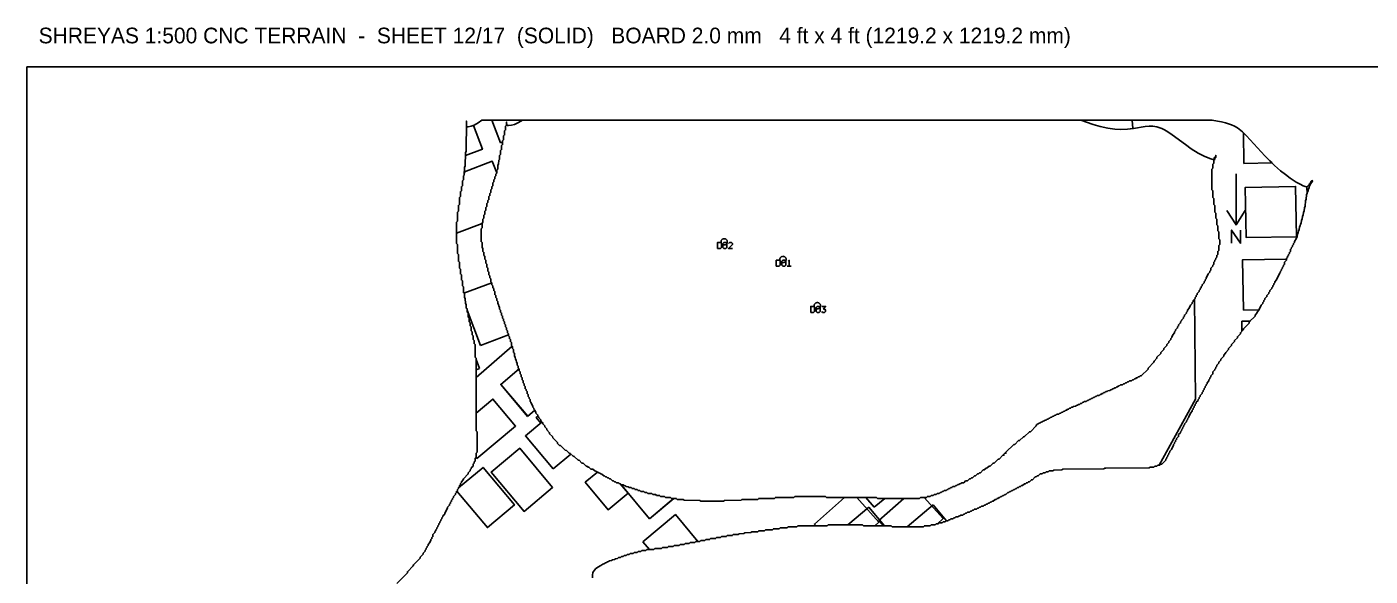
# Model space of a CAD drawing. Header units: millimetres. Extents: x 0 to 1219, y 0 to 1240.
# Drawn here: x 0 to 685, y 959 to 1240 of the extents above; entities that cross this region are included whole.
import ezdxf

# ---------------------------------------------------------------- set-up
doc = ezdxf.new("R2010")
doc.units = ezdxf.units.MM
for name, color, linetype in [('CUT_DOWEL_3.2', 2, 'Continuous'), ('CUT_OUTER', 1, 'Continuous'), ('CUT_SOCKET_BLDG', 4, 'Continuous'), ('ENGRAVE_BLDG_BOX', 5, 'Continuous'), ('ENGRAVE_BLDG_FOOTPRINT', 8, 'Continuous'), ('ENGRAVE_NEXT', 3, 'Continuous'), ('ENGRAVE_NORTH', 2, 'Continuous'), ('ENGRAVE_SITE_BOUNDARY', 6, 'Continuous'), ('ENGRAVE_TEXT', 2, 'Continuous'), ('NOTES', 7, 'Continuous'), ('SHEET_EDGE', 7, 'Continuous')]:
    doc.layers.add(name, color=color, linetype=linetype)

msp = doc.modelspace()

# ---------------------------------------------------------------- linework, layer by layer
at = {"layer": 'CUT_DOWEL_3.2'}
for points in [[(353.82, 1129.91), (353.84, 1129.71), (353.88, 1129.5), (353.95, 1129.3), (354.04, 1129.11), (354.16, 1128.94), (354.29, 1128.78), (354.45, 1128.64), (354.62, 1128.53), (354.81, 1128.44), (355.01, 1128.37), (355.22, 1128.33), (355.42, 1128.31), (355.63, 1128.33), (355.84, 1128.37), (356.04, 1128.44), (356.22, 1128.53), (356.4, 1128.64), (356.56, 1128.78), (356.69, 1128.94), (356.81, 1129.11), (356.9, 1129.3), (356.97, 1129.5), (357.01, 1129.71), (357.02, 1129.91), (357.01, 1130.12), (356.97, 1130.33), (356.9, 1130.53), (356.81, 1130.71), (356.69, 1130.89), (356.56, 1131.05), (356.4, 1131.18), (356.22, 1131.3), (356.04, 1131.39), (355.84, 1131.46), (355.63, 1131.5), (355.42, 1131.51), (355.22, 1131.5), (355.01, 1131.46), (354.81, 1131.39), (354.62, 1131.3), (354.45, 1131.18), (354.29, 1131.05), (354.16, 1130.89), (354.04, 1130.71), (353.95, 1130.53), (353.88, 1130.33), (353.84, 1130.12), (353.82, 1129.91)], [(383.82, 1120.91), (383.84, 1120.71), (383.88, 1120.5), (383.95, 1120.3), (384.04, 1120.11), (384.16, 1119.94), (384.29, 1119.78), (384.45, 1119.64), (384.62, 1119.53), (384.81, 1119.44), (385.01, 1119.37), (385.22, 1119.33), (385.42, 1119.31), (385.63, 1119.33), (385.84, 1119.37), (386.04, 1119.44), (386.22, 1119.53), (386.4, 1119.64), (386.56, 1119.78), (386.69, 1119.94), (386.81, 1120.11), (386.9, 1120.3), (386.97, 1120.5), (387.01, 1120.71), (387.02, 1120.91), (387.01, 1121.12), (386.97, 1121.33), (386.9, 1121.53), (386.81, 1121.71), (386.69, 1121.89), (386.56, 1122.05), (386.4, 1122.18), (386.22, 1122.3), (386.04, 1122.39), (385.84, 1122.46), (385.63, 1122.5), (385.42, 1122.51), (385.22, 1122.5), (385.01, 1122.46), (384.81, 1122.39), (384.62, 1122.3), (384.45, 1122.18), (384.29, 1122.05), (384.16, 1121.89), (384.04, 1121.71), (383.95, 1121.53), (383.88, 1121.33), (383.84, 1121.12), (383.82, 1120.91)], [(401.34, 1097.32), (401.35, 1097.11), (401.39, 1096.9), (401.46, 1096.71), (401.55, 1096.52), (401.67, 1096.34), (401.81, 1096.19), (401.96, 1096.05), (402.14, 1095.93), (402.33, 1095.84), (402.52, 1095.77), (402.73, 1095.73), (402.94, 1095.72), (403.15, 1095.73), (403.35, 1095.77), (403.55, 1095.84), (403.74, 1095.93), (403.91, 1096.05), (404.07, 1096.19), (404.21, 1096.34), (404.32, 1096.52), (404.42, 1096.71), (404.48, 1096.9), (404.52, 1097.11), (404.54, 1097.32), (404.52, 1097.53), (404.48, 1097.73), (404.42, 1097.93), (404.32, 1098.12), (404.21, 1098.29), (404.07, 1098.45), (403.91, 1098.59), (403.74, 1098.7), (403.55, 1098.8), (403.35, 1098.86), (403.15, 1098.9), (402.94, 1098.92), (402.73, 1098.9), (402.52, 1098.86), (402.33, 1098.8), (402.14, 1098.7), (401.96, 1098.59), (401.81, 1098.45), (401.67, 1098.29), (401.55, 1098.12), (401.46, 1097.93), (401.39, 1097.73), (401.35, 1097.53), (401.34, 1097.32)]]:
    msp.add_lwpolyline(points, close=True, dxfattribs=at)
at = {"layer": 'CUT_OUTER'}
msp.add_lwpolyline([(288.27, 958.51), (288.27, 960.01), (288.48, 961.01), (288.71, 961.51), (289.45, 962.51), (289.93, 963.01), (291.02, 963.81), (292.52, 964.66), (293.52, 965.43), (294.02, 965.64), (294.52, 965.75), (295.02, 966.09), (295.52, 966.26), (296.02, 966.61), (296.52, 966.77), (297.02, 967.11), (298.02, 967.32), (298.52, 967.68), (299.52, 967.85), (300.02, 968.22), (301.02, 968.37), (301.52, 968.75), (302.52, 968.88), (303.02, 969.28), (304.02, 969.39), (304.52, 969.8), (305.52, 969.9), (306.02, 970.31), (307.02, 970.41), (307.52, 970.82), (309.02, 970.93), (309.52, 971.34), (311.02, 971.43), (311.52, 971.86), (313.02, 971.94), (313.52, 972.37), (315.52, 972.45), (316.02, 972.88), (319.52, 972.96), (320.02, 973.41), (323.52, 973.47), (324.02, 973.93), (326.52, 973.98), (327.02, 974.44), (329.52, 974.48), (330.02, 974.95), (332.52, 974.98), (333.02, 975.46), (335.02, 975.49), (335.52, 975.96), (337.52, 975.99), (338.02, 976.46), (340.52, 976.49), (341.02, 976.97), (343.02, 976.99), (343.52, 977.47), (345.52, 977.49), (346.02, 977.97), (348.02, 977.99), (348.52, 978.47), (351.02, 978.5), (351.52, 978.98), (353.52, 979), (354.02, 979.48), (356.52, 979.5), (357.02, 979.98), (359.52, 980), (360.02, 980.48), (362.52, 980.5), (363.02, 980.98), (365.52, 981), (366.02, 981.48), (369.02, 981.5), (369.52, 981.98), (372.52, 982), (373.02, 982.48), (376.02, 982.5), (376.52, 982.98), (380.02, 983), (380.52, 983.48), (383.52, 983.5), (384.02, 983.98), (387.52, 984), (388.02, 984.48), (392.52, 984.5), (393.02, 984.98), (408.02, 985), (408.52, 985.49), (426.02, 985.49), (426.52, 985), (440.52, 984.99), (441.02, 984.5), (457.02, 984.5), (457.52, 984.99), (460.52, 985), (461.02, 985.49), (463.02, 985.5), (463.52, 985.99), (464.52, 986), (465.02, 986.49), (466.52, 986.5), (467.02, 986.99), (468.02, 987), (468.52, 987.49), (469.52, 987.5), (470.02, 987.99), (470.54, 988.01), (471.02, 988.49), (472.02, 988.5), (472.52, 988.99), (473.04, 989.01), (473.52, 989.49), (474.52, 989.5), (475.02, 989.99), (475.54, 990.01), (476.02, 990.49), (477.02, 990.5), (477.52, 990.99), (478.02, 991), (478.52, 991.49), (479.04, 991.51), (479.52, 991.99), (480.52, 992), (481.02, 992.49), (481.52, 992.5), (482.02, 992.99), (482.54, 993.01), (483.02, 993.49), (484.02, 993.5), (484.52, 993.99), (485.02, 994), (485.52, 994.49), (486.04, 994.51), (486.52, 994.99), (487.52, 995), (488.02, 995.49), (488.52, 995.5), (489.02, 995.99), (489.52, 996), (490.02, 996.49), (490.52, 996.5), (491.02, 996.99), (491.52, 997), (492.02, 997.49), (492.52, 997.5), (493.52, 998.49), (494.02, 998.5), (494.52, 998.99), (495.02, 999), (495.52, 999.49), (496.02, 999.5), (496.52, 999.99), (497.02, 1000), (497.52, 1000.49), (498.02, 1000.5), (498.52, 1000.99), (499.02, 1001), (500.02, 1001.98), (500.52, 1002), (501.02, 1002.49), (501.52, 1002.5), (502.02, 1002.99), (502.52, 1003), (503.02, 1003.49), (503.52, 1003.5), (504.02, 1003.99), (504.52, 1004), (505.02, 1004.49), (505.52, 1004.5), (506.02, 1004.99), (506.52, 1005), (507.02, 1005.49), (507.52, 1005.5), (508.52, 1006.48), (509.02, 1006.49), (509.52, 1006.98), (510.02, 1006.99), (510.52, 1007.48), (511.02, 1007.5), (512.02, 1008.48), (512.54, 1008.51), (514.02, 1009.97), (514.52, 1009.99), (515.02, 1010.48), (515.52, 1010.49), (516.52, 1011.47), (517.52, 1011.49), (518.02, 1011.97), (519.02, 1011.99), (519.52, 1012.47), (520.52, 1012.49), (521.02, 1012.97), (523.02, 1012.99), (523.52, 1013.47), (527.52, 1013.49), (528.02, 1013.97), (549.02, 1014), (549.52, 1014.48), (550.02, 1014.49), (572.02, 1014.5), (572.52, 1014.99), (574.52, 1015), (575.02, 1015.49), (576.02, 1015.5), (576.52, 1015.99), (577.52, 1016), (578.02, 1016.49), (578.53, 1016.51), (580.53, 1018.51), (580.54, 1019.01), (581.03, 1019.51), (581.04, 1020.01), (581.53, 1020.51), (581.54, 1021.01), (582.03, 1021.51), (582.05, 1022.01), (582.54, 1022.51), (582.55, 1023.01), (583.53, 1024.01), (583.55, 1024.51), (584.04, 1025.01), (584.05, 1025.51), (584.54, 1026.01), (584.55, 1026.51), (585.04, 1027.01), (585.05, 1027.51), (585.54, 1028.01), (585.55, 1028.51), (586.04, 1029.01), (586.06, 1029.51), (587.04, 1030.51), (587.06, 1031.51), (588.04, 1032.51), (588.05, 1033.01), (588.54, 1033.51), (588.56, 1034.01), (589.04, 1034.51), (589.06, 1035.01), (589.54, 1035.51), (589.56, 1036.01), (590.04, 1036.51), (590.06, 1037.01), (591.04, 1038.01), (591.06, 1038.51), (591.54, 1039.01), (591.56, 1039.51), (592.04, 1040.01), (592.06, 1040.51), (592.54, 1041.01), (592.56, 1041.51), (593.04, 1042.01), (593.06, 1042.51), (594.04, 1043.51), (594.06, 1044.01), (594.54, 1044.51), (594.56, 1045.01), (595.04, 1045.51), (595.06, 1046.01), (595.54, 1046.51), (595.56, 1047.01), (596.05, 1047.51), (596.07, 1048.01), (597.04, 1049.01), (597.06, 1049.51), (597.54, 1050.01), (597.56, 1050.51), (598.05, 1051.01), (598.07, 1051.51), (599.04, 1052.51), (599.06, 1053.01), (599.54, 1053.51), (599.56, 1054.01), (600.04, 1054.51), (600.06, 1055.01), (600.55, 1055.51), (600.56, 1056.01), (601.05, 1056.51), (601.07, 1057.01), (601.55, 1057.51), (601.57, 1058.01), (602.54, 1059.01), (602.56, 1059.51), (603.05, 1060.01), (603.07, 1060.51), (603.55, 1061.01), (603.57, 1061.51), (604.54, 1062.51), (604.58, 1063.51), (605.55, 1064.51), (605.57, 1065.01), (606.05, 1065.51), (606.07, 1066.01), (606.55, 1066.51), (606.58, 1067.01), (607.52, 1067.96), (607.57, 1068.51), (608.55, 1069.51), (608.58, 1070.01), (610.05, 1071.51), (610.07, 1072.01), (611.05, 1073.01), (611.08, 1073.51), (612.52, 1074.97), (612.57, 1075.51), (614.05, 1077.01), (614.07, 1077.51), (615.55, 1079.01), (615.57, 1079.51), (617.02, 1080.97), (617.07, 1081.51), (618.55, 1083.01), (618.58, 1083.51), (620.05, 1085.01), (620.08, 1085.51), (623.02, 1088.47), (623.07, 1089.01), (626.05, 1092.01), (626.07, 1092.51), (627.02, 1093.47), (627.07, 1094.01), (628.05, 1095.01), (628.07, 1095.51), (628.55, 1096.01), (628.57, 1096.51), (629.05, 1097.01), (629.08, 1097.51), (630.05, 1098.51), (630.07, 1099.01), (630.55, 1099.51), (630.58, 1100.01), (631.06, 1100.51), (631.08, 1101.01), (632.05, 1102.01), (632.08, 1102.51), (633.05, 1103.51), (633.08, 1104.01), (633.56, 1104.51), (633.58, 1105.01), (634.55, 1106.01), (634.58, 1106.51), (635.05, 1107.01), (635.08, 1107.51), (635.56, 1108.01), (635.58, 1108.51), (636.06, 1109.01), (636.09, 1109.51), (637.05, 1110.51), (637.08, 1111.01), (637.56, 1111.51), (637.58, 1112.01), (638.06, 1112.51), (638.08, 1113.01), (638.56, 1113.51), (638.59, 1114.01), (639.06, 1114.51), (639.09, 1115.01), (639.56, 1115.51), (639.59, 1116.01), (640.06, 1116.51), (640.09, 1117.01), (640.52, 1117.44), (640.59, 1118.01), (641.06, 1118.51), (641.11, 1119.51), (642.06, 1120.51), (642.1, 1121.51), (642.52, 1121.93), (642.6, 1122.51), (643.07, 1123.01), (643.1, 1123.51), (643.57, 1124.01), (643.6, 1124.51), (644.06, 1125.01), (644.11, 1126.01), (644.52, 1126.42), (644.61, 1127.01), (645.07, 1127.51), (645.1, 1128.01), (645.57, 1128.51), (645.6, 1129.01), (646.07, 1129.51), (646.1, 1130.01), (646.57, 1130.51), (646.6, 1131.01), (647.07, 1131.51), (647.1, 1132.01), (647.56, 1132.51), (647.62, 1134.01), (648.07, 1134.51), (648.12, 1135.51), (648.57, 1136.01), (648.63, 1137.51), (649.08, 1138.01), (649.13, 1139.01), (649.58, 1139.51), (649.64, 1141.01), (650.08, 1141.51), (650.15, 1143.01), (650.58, 1143.51), (650.66, 1145.01), (651.09, 1145.51), (651.18, 1147.51), (651.6, 1148.01), (651.72, 1151.01), (652.12, 1151.51), (652.27, 1154.01), (652.65, 1154.51), (652.77, 1155.51), (653.15, 1156.01), (653.28, 1157.01), (653.66, 1157.51), (653.82, 1158.51), (654.2, 1159.01), (654.33, 1159.51), (655.2, 1160.51), (655.33, 1161.01), (655.02, 1161.14), (654.52, 1160.64), (654.41, 1160.51), (654.31, 1160.01), (653.84, 1159.51), (653.67, 1159.01), (653.16, 1158.51), (653.02, 1158.27), (652.52, 1158.06), (651.52, 1158.2), (650.52, 1158.57), (649.02, 1159.28), (647.02, 1160.4), (644.02, 1162.34), (641.52, 1164.19), (639.02, 1166.21), (636.02, 1168.87), (633.52, 1171.27), (631.02, 1173.84), (621.76, 1184.01), (619.65, 1186.01), (618.02, 1187.32), (617.01, 1188.01), (615.52, 1188.89), (614.02, 1189.59), (612.52, 1190.16), (611.02, 1190.61), (609.02, 1191.09), (604.02, 1192.01), (604.02, 1192.01), (231.99, 1192.01), (230.02, 1190.64), (228.02, 1189.52), (226.52, 1188.91), (225.02, 1188.61), (224.52, 1188.62), (224.15, 1189.01), (224.01, 1191.51), (223.98, 1176.01), (223.5, 1175.51), (223.48, 1168.51), (223, 1168.01), (222.98, 1164.01), (222.5, 1163.51), (222.49, 1161.51), (222, 1161.01), (221.99, 1158.51), (221.5, 1158.01), (221.49, 1156.01), (221, 1155.51), (220.99, 1153.01), (220.5, 1152.51), (220.49, 1149.01), (220, 1148.51), (219.99, 1145.51), (219.51, 1145.01), (219.49, 1140.51), (219.01, 1140.01), (219.01, 1129.01), (219.49, 1128.51), (219.51, 1124.01), (219.99, 1123.51), (220.01, 1120.01), (220.49, 1119.51), (220.5, 1116.51), (220.99, 1116.01), (221, 1113.51), (221.49, 1113.01), (221.5, 1110.51), (221.99, 1110.01), (222, 1107.51), (222.49, 1107.01), (222.5, 1104.01), (222.99, 1103.51), (223, 1101.51), (223.49, 1101.01), (223.5, 1098.51), (223.99, 1098.01), (224, 1096.01), (224.49, 1095.51), (224.5, 1094.01), (224.99, 1093.51), (225, 1091.51), (225.49, 1091.01), (225.5, 1089.01), (225.99, 1088.51), (226, 1087.01), (226.48, 1086.51), (226.5, 1084.51), (226.98, 1084.01), (227, 1082.51), (227.48, 1082.01), (227.5, 1080.01), (227.98, 1079.51), (228, 1078.01), (228.48, 1077.51), (228.5, 1071.01), (228.98, 1070.51), (228.99, 1070.01), (228.99, 1033.51), (229.46, 1033.01), (229.48, 1028.51), (229.45, 1022.51), (228.98, 1022.01), (228.95, 1020.01), (228.48, 1019.51), (228.44, 1018.01), (228.02, 1017.59), (227.95, 1017.01), (227.48, 1016.51), (227.44, 1015.51), (226.48, 1014.51), (226.46, 1014.01), (225.98, 1013.51), (225.95, 1013.01), (224.98, 1012.01), (224.95, 1011.51), (222.52, 1009.05), (222.47, 1008.51), (221.49, 1007.51), (221.47, 1007.01), (220.99, 1006.51), (220.97, 1006.01), (220.49, 1005.51), (220.47, 1005.01), (219.99, 1004.51), (219.97, 1004.01), (219.49, 1003.51), (219.47, 1003.01), (218.99, 1002.51), (218.97, 1002.01), (218.49, 1001.51), (218.47, 1001.01), (217.49, 1000.01), (217.47, 999.51), (216.99, 999.01), (216.97, 998.51), (216.49, 998.01), (216.47, 997.51), (215.99, 997.01), (215.97, 996.51), (215.49, 996.01), (215.47, 995.51), (214.49, 994.51), (214.47, 994.01), (213.99, 993.51), (213.97, 993.01), (213.49, 992.51), (213.47, 992.01), (212.99, 991.51), (212.97, 991.01), (211.99, 990.01), (211.98, 989.51), (211.49, 989.01), (211.47, 988.51), (210.99, 988.01), (210.97, 987.51), (210.49, 987.01), (210.47, 986.51), (209.99, 986.01), (209.97, 985.51), (209.49, 985.01), (209.47, 984.51), (208.99, 984.01), (208.97, 983.51), (208.49, 983.01), (208.47, 982.51), (207.99, 982.01), (207.97, 981.51), (206.99, 980.51), (206.97, 979.51), (206.49, 979.01), (206.47, 978.51), (205.99, 978.01), (205.97, 977.51), (205.49, 977.01), (205.47, 976.51), (204.49, 975.51), (204.47, 975.01), (203.99, 974.51), (203.97, 974.01), (203.49, 973.51), (203.47, 973.01), (202.98, 972.51), (202.96, 972.01), (201.99, 971.01), (201.96, 970.51), (200.49, 969.01), (200.47, 968.51), (197.02, 965.05), (196.97, 964.51), (194.02, 961.54), (193.97, 961.01), (188.52, 955.54)], dxfattribs=at)
at = {"layer": 'CUT_SOCKET_BLDG'}
msp.add_lwpolyline([(268, 1004.56), (251.25, 1024.55), (236.71, 1012.37), (253.46, 992.38), (268, 1004.56)], close=True, dxfattribs=at)
at = {"layer": 'ENGRAVE_BLDG_BOX'}
for points in [[(232.2, 1177.18), (223.5, 1173.89), (223.5, 1175.51), (223.98, 1176.01), (224.01, 1191.51), (224.15, 1189.01), (224.52, 1188.62), (225.02, 1188.61), (226.52, 1188.91), (227.59, 1189.35), (232.2, 1177.18)], [(241.4, 1180.43), (237.02, 1192.01), (256.15, 1192.01), (252.62, 1192.01), (250.52, 1190.76), (248.52, 1189.82), (247.02, 1189.37), (245.52, 1189.23), (245.02, 1189.3), (244.67, 1189.51), (244.52, 1191.02), (244.5, 1189.51), (244.01, 1189.01), (244, 1187.01), (243.51, 1186.51), (243.49, 1184.51), (243, 1184.01), (242.99, 1182.01), (242.5, 1181.51), (242.5, 1180.85), (241.4, 1180.43)], [(563.71, 1187.69), (561.02, 1187.37), (557.52, 1187.24), (554.52, 1187.4), (551.02, 1187.88), (547.02, 1188.78), (543.52, 1189.82), (537.27, 1192.01), (537.23, 1192.01), (563.47, 1192.01), (563.71, 1187.69)], [(620.39, 1169.87), (620.09, 1185.59), (621.76, 1184.01), (631.02, 1173.84), (633.52, 1171.27), (634.69, 1170.14), (620.39, 1169.87)], [(237.25, 1171.02), (239.49, 1165.11), (239.49, 1165.01), (239, 1164.51), (238.99, 1163.51), (238.5, 1163.01), (238.49, 1162.01), (238, 1161.51), (237.99, 1160.51), (237.5, 1160.01), (237.49, 1158.51), (237, 1158.01), (236.99, 1157.01), (236.5, 1156.51), (236.49, 1155.01), (236, 1154.51), (235.99, 1153.51), (235.5, 1153.01), (235.49, 1151.51), (235, 1151.01), (234.99, 1150.01), (234.5, 1149.51), (234.49, 1148.01), (234, 1147.51), (233.99, 1146.01), (233.5, 1145.51), (233.49, 1144.01), (233, 1143.51), (232.99, 1142.01), (232.5, 1141.51), (232.49, 1140.01), (232.01, 1139.51), (232, 1139.33), (219.01, 1134.41), (219.01, 1140.01), (219.49, 1140.51), (219.51, 1145.01), (219.99, 1145.51), (220, 1148.51), (220.49, 1149.01), (220.5, 1152.51), (220.99, 1153.01), (221, 1155.51), (221.49, 1156.01), (221.5, 1158.01), (221.99, 1158.51), (222, 1161.01), (222.49, 1161.51), (222.5, 1163.51), (222.98, 1164.01), (222.99, 1165.62), (237.25, 1171.02)], [(646.67, 1158.15), (647.15, 1132.54), (621.54, 1132.06), (621.06, 1157.67), (646.67, 1158.15)], [(652.52, 1158.06), (653.02, 1158.27), (653.16, 1158.51), (653.67, 1159.01), (653.84, 1159.51), (654.31, 1160.01), (654.41, 1160.51), (654.52, 1160.64), (655.02, 1161.14), (655.33, 1161.01), (655.2, 1160.51), (654.33, 1159.51), (654.2, 1159.01), (653.82, 1158.51), (653.66, 1157.51), (653.28, 1157.01), (653.15, 1156.01), (652.77, 1155.51), (652.65, 1154.51), (652.59, 1154.44), (652.52, 1158.06)], [(620.12, 1095.02), (619.64, 1120.7), (642.08, 1121.12), (642.06, 1120.51), (641.11, 1119.51), (641.06, 1118.51), (640.59, 1118.01), (640.52, 1117.44), (640.09, 1117.01), (640.06, 1116.51), (639.59, 1116.01), (639.56, 1115.51), (639.09, 1115.01), (639.06, 1114.51), (638.59, 1114.01), (638.56, 1113.51), (638.08, 1113.01), (638.06, 1112.51), (637.58, 1112.01), (637.56, 1111.51), (637.08, 1111.01), (637.05, 1110.51), (636.09, 1109.51), (636.06, 1109.01), (635.58, 1108.51), (635.56, 1108.01), (635.08, 1107.51), (635.05, 1107.01), (634.58, 1106.51), (634.55, 1106.01), (633.58, 1105.01), (633.56, 1104.51), (633.08, 1104.01), (633.05, 1103.51), (632.08, 1102.51), (632.05, 1102.01), (631.08, 1101.01), (631.06, 1100.51), (630.58, 1100.01), (630.55, 1099.51), (630.07, 1099.01), (630.05, 1098.51), (629.08, 1097.51), (629.05, 1097.01), (628.57, 1096.51), (628.55, 1096.01), (628.07, 1095.51), (628.05, 1095.17), (620.12, 1095.02)], [(231.28, 1077.07), (224.49, 1095), (224.49, 1095.51), (224.18, 1095.83), (224, 1096.3), (223.99, 1098.01), (223.5, 1098.51), (223.49, 1101.01), (223, 1101.51), (222.99, 1103.51), (222.79, 1103.72), (236.93, 1109.07), (236.99, 1109.01), (237, 1108.01), (237.49, 1107.51), (237.5, 1106.51), (237.99, 1106.01), (238, 1105.01), (238.49, 1104.51), (238.5, 1103.01), (238.99, 1102.51), (239, 1101.51), (239.49, 1101.01), (239.5, 1100.01), (239.99, 1099.51), (240, 1098.51), (240.49, 1098.01), (240.5, 1097.01), (240.99, 1096.51), (241, 1095.51), (241.49, 1095.01), (241.5, 1094.01), (241.99, 1093.51), (242, 1092.51), (242.49, 1092.01), (242.5, 1091.01), (242.99, 1090.51), (243, 1089.51), (243.49, 1089.01), (243.5, 1088.01), (243.99, 1087.51), (244, 1086.51), (244.49, 1086.01), (244.5, 1085.01), (244.98, 1084.51), (245, 1083.51), (245.48, 1083.01), (245.49, 1082.45), (231.28, 1077.07)], [(619.22, 1089.34), (623.48, 1089.42), (623.07, 1089.01), (623.02, 1088.47), (620.08, 1085.51), (620.05, 1085.01), (619.32, 1084.27), (619.22, 1089.34)], [(228.54, 1070.97), (228.5, 1071.01), (228.5, 1071.08), (228.54, 1070.97)], [(230.7, 1065.27), (228.99, 1064.62), (228.99, 1069.79), (230.7, 1065.27)], [(255.19, 1040.82), (241.51, 1057.19), (250.94, 1065.06), (250.98, 1065.01), (251, 1064.01), (251.48, 1063.51), (251.5, 1062.51), (251.98, 1062.01), (251.99, 1061.01), (252.48, 1060.51), (252.49, 1059.51), (252.98, 1059.01), (252.99, 1058.01), (253.47, 1057.51), (253.49, 1056.51), (253.97, 1056.01), (253.99, 1055.01), (254.48, 1054.51), (254.52, 1053.97), (254.97, 1053.51), (254.99, 1052.51), (255.47, 1052.01), (255.49, 1051.01), (255.97, 1050.51), (256.02, 1049.97), (256.47, 1049.51), (256.49, 1048.51), (256.97, 1048.01), (256.99, 1047.51), (257.47, 1047.01), (257.49, 1046.51), (257.97, 1046.01), (257.99, 1045.51), (258.47, 1045.01), (258.49, 1044.51), (258.97, 1044.01), (258.97, 1043.98), (255.19, 1040.82)], [(237.56, 1049.68), (249.11, 1035.87), (229.39, 1019.36), (228.89, 1019.95), (228.95, 1020.01), (228.98, 1022.01), (229.45, 1022.51), (229.48, 1028.51), (229.46, 1033.01), (228.99, 1033.51), (228.99, 1042.5), (237.56, 1049.68)], [(261.93, 1037.37), (259.57, 1040.19), (260.52, 1040.98), (260.97, 1040.51), (260.99, 1040.01), (261.96, 1039.01), (261.98, 1038.51), (262.57, 1037.91), (261.93, 1037.37)], [(268.27, 1014), (254.16, 1030.89), (262.57, 1037.91), (262.96, 1037.51), (262.98, 1037.01), (263.96, 1036.01), (263.98, 1035.51), (264.96, 1034.51), (264.98, 1034.01), (266.45, 1032.51), (266.48, 1032.01), (267.95, 1030.51), (268.02, 1029.96), (270.45, 1027.51), (270.52, 1026.96), (271.52, 1025.97), (272.02, 1025.94), (274.46, 1023.51), (275.02, 1023.43), (276.45, 1022.01), (277.02, 1021.93), (277.36, 1021.59), (268.27, 1014)], [(253.46, 992.38), (236.71, 1012.37), (251.25, 1024.55), (268, 1004.56), (253.46, 992.38)], [(232.52, 1014.81), (248.54, 995.63), (234.73, 984.09), (219.18, 1002.71), (219.47, 1003.01), (219.49, 1003.51), (219.97, 1004.01), (219.98, 1004.35), (232.52, 1014.81)], [(306.42, 1001.67), (296.29, 993.21), (284.63, 1007.18), (290.92, 1012.44), (291.02, 1012.43), (291.52, 1011.96), (292.02, 1011.93), (292.52, 1011.46), (293.02, 1011.43), (294.02, 1010.47), (294.52, 1010.44), (295.02, 1009.97), (295.52, 1009.94), (296.02, 1009.47), (296.52, 1009.44), (297.02, 1008.97), (297.52, 1008.94), (298.52, 1007.97), (299.02, 1007.95), (299.52, 1007.48), (300.02, 1007.45), (300.52, 1006.98), (301.52, 1006.95), (301.95, 1006.51), (302.42, 1006.46), (306.42, 1001.67)], [(317.33, 988.63), (303.2, 1005.54), (303.71, 1005.96), (304.02, 1005.95), (304.45, 1005.51), (305.02, 1005.46), (305.52, 1004.98), (306.52, 1004.95), (307.02, 1004.48), (308.02, 1004.46), (308.52, 1003.98), (309.52, 1003.96), (310.02, 1003.48), (311.02, 1003.46), (311.52, 1002.98), (312.52, 1002.96), (313.02, 1002.49), (314.52, 1002.46), (315.02, 1001.99), (316.02, 1001.97), (316.52, 1001.49), (318.52, 1001.46), (319.02, 1000.99), (320.52, 1000.97), (321.02, 1000.49), (322.52, 1000.47), (323.02, 999.99), (325.02, 999.97), (325.52, 999.49), (328.02, 999.47), (328.52, 998.99), (329.73, 998.98), (317.33, 988.63)], [(434.34, 986.91), (432.19, 984.99), (426.52, 985), (426.02, 985.49), (408.52, 985.49), (408.02, 985), (402.26, 984.99), (401.45, 985.9), (416.71, 999.5), (423.14, 999.49), (434.34, 986.91)], [(429.19, 994.49), (437.16, 984.99), (426.52, 985), (426.02, 985.49), (418.45, 985.49), (429.19, 994.49)], [(431.85, 994.47), (427.64, 999.49), (433.02, 999.49), (433.52, 999), (437.26, 999), (431.85, 994.47)], [(434.21, 987.64), (446.96, 999), (455.02, 999), (455.52, 999.49), (457.44, 999.5), (467.1, 988.65), (464.12, 986), (463.52, 985.99), (463.02, 985.5), (461.02, 985.49), (460.52, 985), (457.52, 984.99), (457.02, 984.5), (441.02, 984.5), (440.52, 984.99), (436.57, 984.99), (434.21, 987.64)], [(461.96, 995.68), (468.82, 987.49), (468.52, 987.49), (468.02, 987), (467.02, 986.99), (466.52, 986.5), (465.02, 986.49), (464.52, 986), (463.52, 985.99), (463.02, 985.5), (461.02, 985.49), (460.52, 985), (457.52, 984.99), (457.02, 984.5), (448.64, 984.5), (461.96, 995.68)], [(314.01, 976.84), (330.59, 990.69), (342.04, 976.98), (341.02, 976.97), (340.52, 976.49), (338.02, 976.46), (337.52, 975.99), (335.52, 975.96), (335.02, 975.49), (333.02, 975.46), (332.52, 974.98), (330.02, 974.95), (329.52, 974.48), (327.02, 974.44), (326.52, 973.98), (324.02, 973.93), (323.52, 973.47), (320.02, 973.41), (319.52, 972.96), (317.29, 972.91), (314.01, 976.84)]]:
    msp.add_lwpolyline(points, close=True, dxfattribs=at)
at = {"layer": 'ENGRAVE_BLDG_FOOTPRINT'}
for points in [[(223.5, 1173.89), (223.5, 1175.51), (223.98, 1176.01), (224.01, 1191.51), (224.15, 1189.01), (224.52, 1188.62), (225.02, 1188.61), (226.52, 1188.91), (227.59, 1189.35), (232.2, 1177.18), (223.5, 1173.89)], [(241.4, 1180.43), (237.02, 1192.01), (256.15, 1192.01), (252.62, 1192.01), (250.52, 1190.76), (248.52, 1189.82), (247.02, 1189.37), (245.52, 1189.23), (245.02, 1189.3), (244.67, 1189.51), (244.52, 1191.02), (244.5, 1189.51), (244.01, 1189.01), (244, 1187.01), (243.51, 1186.51), (243.49, 1184.51), (243, 1184.01), (242.99, 1182.01), (242.5, 1181.51), (242.5, 1180.85), (241.4, 1180.43)], [(563.71, 1187.69), (561.02, 1187.37), (557.52, 1187.24), (554.52, 1187.4), (551.02, 1187.88), (547.02, 1188.78), (543.52, 1189.82), (537.27, 1192.01), (537.23, 1192.01), (563.47, 1192.01), (563.71, 1187.69)], [(620.39, 1169.87), (620.09, 1185.59), (621.76, 1184.01), (631.02, 1173.84), (633.52, 1171.27), (634.69, 1170.14), (620.39, 1169.87)], [(219.01, 1134.41), (219.01, 1140.01), (219.49, 1140.51), (219.51, 1145.01), (219.99, 1145.51), (220, 1148.51), (220.49, 1149.01), (220.5, 1152.51), (220.99, 1153.01), (221, 1155.51), (221.49, 1156.01), (221.5, 1158.01), (221.99, 1158.51), (222, 1161.01), (222.49, 1161.51), (222.5, 1163.51), (222.98, 1164.01), (222.99, 1165.62), (237.25, 1171.02), (239.49, 1165.11), (239.49, 1165.01), (239, 1164.51), (238.99, 1163.51), (238.5, 1163.01), (238.49, 1162.01), (238, 1161.51), (237.99, 1160.51), (237.5, 1160.01), (237.49, 1158.51), (237, 1158.01), (236.99, 1157.01), (236.5, 1156.51), (236.49, 1155.01), (236, 1154.51), (235.99, 1153.51), (235.5, 1153.01), (235.49, 1151.51), (235, 1151.01), (234.99, 1150.01), (234.5, 1149.51), (234.49, 1148.01), (234, 1147.51), (233.99, 1146.01), (233.5, 1145.51), (233.49, 1144.01), (233, 1143.51), (232.99, 1142.01), (232.5, 1141.51), (232.49, 1140.01), (232.01, 1139.51), (232, 1139.33), (219.01, 1134.41)], [(621.54, 1132.06), (621.06, 1157.67), (646.67, 1158.15), (647.15, 1132.54), (621.54, 1132.06)], [(652.52, 1158.06), (653.02, 1158.27), (653.16, 1158.51), (653.67, 1159.01), (653.84, 1159.51), (654.31, 1160.01), (654.41, 1160.51), (654.52, 1160.64), (655.02, 1161.14), (655.33, 1161.01), (655.2, 1160.51), (654.33, 1159.51), (654.2, 1159.01), (653.82, 1158.51), (653.66, 1157.51), (653.28, 1157.01), (653.15, 1156.01), (652.77, 1155.51), (652.65, 1154.51), (652.59, 1154.44), (652.52, 1158.06)], [(620.12, 1095.02), (619.64, 1120.7), (642.08, 1121.12), (642.06, 1120.51), (641.11, 1119.51), (641.06, 1118.51), (640.59, 1118.01), (640.52, 1117.44), (640.09, 1117.01), (640.06, 1116.51), (639.59, 1116.01), (639.56, 1115.51), (639.09, 1115.01), (639.06, 1114.51), (638.59, 1114.01), (638.56, 1113.51), (638.08, 1113.01), (638.06, 1112.51), (637.58, 1112.01), (637.56, 1111.51), (637.08, 1111.01), (637.05, 1110.51), (636.09, 1109.51), (636.06, 1109.01), (635.58, 1108.51), (635.56, 1108.01), (635.08, 1107.51), (635.05, 1107.01), (634.58, 1106.51), (634.55, 1106.01), (633.58, 1105.01), (633.56, 1104.51), (633.08, 1104.01), (633.05, 1103.51), (632.08, 1102.51), (632.05, 1102.01), (631.08, 1101.01), (631.06, 1100.51), (630.58, 1100.01), (630.55, 1099.51), (630.07, 1099.01), (630.05, 1098.51), (629.08, 1097.51), (629.05, 1097.01), (628.57, 1096.51), (628.55, 1096.01), (628.07, 1095.51), (628.05, 1095.17), (620.12, 1095.02)], [(231.28, 1077.07), (224.49, 1095), (224.49, 1095.51), (224.18, 1095.83), (224, 1096.3), (223.99, 1098.01), (223.5, 1098.51), (223.49, 1101.01), (223, 1101.51), (222.99, 1103.51), (222.79, 1103.72), (236.93, 1109.07), (236.99, 1109.01), (237, 1108.01), (237.49, 1107.51), (237.5, 1106.51), (237.99, 1106.01), (238, 1105.01), (238.49, 1104.51), (238.5, 1103.01), (238.99, 1102.51), (239, 1101.51), (239.49, 1101.01), (239.5, 1100.01), (239.99, 1099.51), (240, 1098.51), (240.49, 1098.01), (240.5, 1097.01), (240.99, 1096.51), (241, 1095.51), (241.49, 1095.01), (241.5, 1094.01), (241.99, 1093.51), (242, 1092.51), (242.49, 1092.01), (242.5, 1091.01), (242.99, 1090.51), (243, 1089.51), (243.49, 1089.01), (243.5, 1088.01), (243.99, 1087.51), (244, 1086.51), (244.49, 1086.01), (244.5, 1085.01), (244.98, 1084.51), (245, 1083.51), (245.48, 1083.01), (245.49, 1082.45), (231.28, 1077.07)], [(619.22, 1089.34), (623.48, 1089.42), (623.07, 1089.01), (623.02, 1088.47), (620.08, 1085.51), (620.05, 1085.01), (619.32, 1084.27), (619.22, 1089.34)], [(228.54, 1070.97), (228.5, 1071.01), (228.5, 1071.08), (228.54, 1070.97)], [(230.7, 1065.27), (228.99, 1064.62), (228.99, 1069.79), (230.7, 1065.27)], [(255.29, 1040.9), (241.51, 1057.19), (250.94, 1065.06), (250.98, 1065.01), (251, 1064.01), (251.48, 1063.51), (251.5, 1062.51), (251.98, 1062.01), (251.99, 1061.01), (252.48, 1060.51), (252.49, 1059.51), (252.98, 1059.01), (252.99, 1058.01), (253.47, 1057.51), (253.49, 1056.51), (253.97, 1056.01), (253.99, 1055.01), (254.48, 1054.51), (254.52, 1053.97), (254.97, 1053.51), (254.99, 1052.51), (255.47, 1052.01), (255.49, 1051.01), (255.97, 1050.51), (256.02, 1049.97), (256.47, 1049.51), (256.49, 1048.51), (256.97, 1048.01), (256.99, 1047.51), (257.47, 1047.01), (257.49, 1046.51), (257.97, 1046.01), (257.99, 1045.51), (258.47, 1045.01), (258.49, 1044.51), (258.97, 1044.01), (258.97, 1043.98), (255.29, 1040.9)], [(249.11, 1035.87), (229.41, 1019.38), (228.91, 1019.97), (228.95, 1020.01), (228.98, 1022.01), (229.45, 1022.51), (229.48, 1028.51), (229.46, 1033.01), (228.99, 1033.51), (228.99, 1042.5), (237.54, 1049.66), (249.11, 1035.87)], [(261.93, 1037.37), (259.57, 1040.19), (260.52, 1040.98), (260.97, 1040.51), (260.99, 1040.01), (261.96, 1039.01), (261.98, 1038.51), (262.57, 1037.91), (261.93, 1037.37)], [(268.27, 1014), (254.16, 1030.89), (262.57, 1037.91), (262.96, 1037.51), (262.98, 1037.01), (263.96, 1036.01), (263.98, 1035.51), (264.96, 1034.51), (264.98, 1034.01), (266.45, 1032.51), (266.48, 1032.01), (267.95, 1030.51), (268.02, 1029.96), (270.45, 1027.51), (270.52, 1026.96), (271.52, 1025.97), (272.02, 1025.94), (274.46, 1023.51), (275.02, 1023.43), (276.45, 1022.01), (277.02, 1021.93), (277.36, 1021.59), (268.27, 1014)], [(253.46, 992.38), (236.71, 1012.37), (251.25, 1024.55), (268, 1004.56), (253.46, 992.38)], [(234.73, 984.09), (219.18, 1002.71), (219.47, 1003.01), (219.49, 1003.51), (219.97, 1004.01), (219.98, 1004.35), (232.52, 1014.81), (248.54, 995.63), (234.73, 984.09)], [(303.22, 1005.51), (306.42, 1001.67), (296.29, 993.21), (284.63, 1007.18), (290.92, 1012.44), (291.02, 1012.43), (291.52, 1011.96), (292.02, 1011.93), (292.52, 1011.46), (293.02, 1011.43), (294.02, 1010.47), (294.52, 1010.44), (295.02, 1009.97), (295.52, 1009.94), (296.02, 1009.47), (296.52, 1009.44), (297.02, 1008.97), (297.52, 1008.94), (298.52, 1007.97), (299.02, 1007.95), (299.52, 1007.48), (300.02, 1007.45), (300.52, 1006.98), (301.52, 1006.95), (301.95, 1006.51), (302.42, 1006.46), (303.22, 1005.51)], [(317.33, 988.63), (303.23, 1005.51), (303.76, 1005.96), (304.02, 1005.95), (304.45, 1005.51), (305.02, 1005.46), (305.52, 1004.98), (306.52, 1004.95), (307.02, 1004.48), (308.02, 1004.46), (308.52, 1003.98), (309.52, 1003.96), (310.02, 1003.48), (311.02, 1003.46), (311.52, 1002.98), (312.52, 1002.96), (313.02, 1002.49), (314.52, 1002.46), (315.02, 1001.99), (316.02, 1001.97), (316.52, 1001.49), (318.52, 1001.46), (319.02, 1000.99), (320.52, 1000.97), (321.02, 1000.49), (322.52, 1000.47), (323.02, 999.99), (325.02, 999.97), (325.52, 999.49), (328.02, 999.47), (328.52, 998.99), (329.69, 998.98), (317.33, 988.63)], [(434.34, 986.91), (432.19, 984.99), (426.52, 985), (426.02, 985.49), (408.52, 985.49), (408.02, 985), (402.26, 984.99), (401.45, 985.9), (416.71, 999.5), (423.14, 999.49), (434.34, 986.91)], [(429.19, 994.49), (437.16, 984.99), (426.52, 985), (426.02, 985.49), (418.45, 985.49), (429.19, 994.49)], [(431.85, 994.47), (427.64, 999.49), (433.02, 999.49), (433.52, 999), (437.26, 999), (431.85, 994.47)], [(467.1, 988.65), (464.12, 986), (463.52, 985.99), (463.02, 985.5), (461.02, 985.49), (460.52, 985), (457.52, 984.99), (457.02, 984.5), (441.02, 984.5), (440.52, 984.99), (436.57, 984.99), (434.21, 987.64), (446.96, 999), (455.02, 999), (455.52, 999.49), (457.44, 999.5), (467.1, 988.65)], [(461.96, 995.68), (468.82, 987.49), (468.52, 987.49), (468.02, 987), (467.02, 986.99), (466.52, 986.5), (465.02, 986.49), (464.52, 986), (463.52, 985.99), (463.02, 985.5), (461.02, 985.49), (460.52, 985), (457.52, 984.99), (457.02, 984.5), (448.64, 984.5), (461.96, 995.68)], [(314.01, 976.84), (330.59, 990.69), (342.04, 976.98), (341.02, 976.97), (340.52, 976.49), (338.02, 976.46), (337.52, 975.99), (335.52, 975.96), (335.02, 975.49), (333.02, 975.46), (332.52, 974.98), (330.02, 974.95), (329.52, 974.48), (327.02, 974.44), (326.52, 973.98), (324.02, 973.93), (323.52, 973.47), (320.02, 973.41), (319.52, 972.96), (317.29, 972.91), (314.01, 976.84)]]:
    msp.add_lwpolyline(points, close=True, dxfattribs=at)
at = {"layer": 'ENGRAVE_NEXT'}
msp.add_lwpolyline([(543.52, 1189.82), (547.02, 1188.78), (551.02, 1187.88), (554.52, 1187.4), (557.52, 1187.24), (561.02, 1187.37), (564.02, 1187.73), (570.02, 1188.75), (572.02, 1188.94), (574.02, 1188.92), (576.02, 1188.59), (577.02, 1188.31), (578.52, 1187.72), (579.95, 1187.01), (581.64, 1186.01), (583.85, 1184.51), (590.52, 1179.54), (593.52, 1177.43), (597.02, 1175.24), (600.02, 1173.66), (603.02, 1172.39), (604.52, 1172), (605.02, 1172.09), (605.28, 1172.51), (605.4, 1173.01), (605.88, 1173.51), (606.02, 1174.1), (606.04, 1173.01), (605.56, 1172.51), (605.52, 1171.96), (605.07, 1171.51), (605.04, 1170.01), (604.57, 1169.51), (604.54, 1167.51), (604.08, 1167.01), (604.06, 1157.01), (604.08, 1156.51), (604.55, 1156.01), (604.58, 1152.51), (605.04, 1152.01), (605.08, 1149.01), (605.54, 1148.51), (605.58, 1145.01), (606.04, 1144.51), (606.08, 1142.01), (606.54, 1141.51), (606.57, 1138.51), (607.04, 1138.01), (607.07, 1135.51), (607.54, 1135.01), (607.56, 1131.51), (608.04, 1131.01), (608.04, 1128.51), (607.56, 1128.01), (607.54, 1125.51), (607.06, 1125.01), (607.04, 1123.51), (606.56, 1123.01), (606.54, 1122.01), (606.05, 1121.51), (606.04, 1121.01), (605.56, 1120.51), (605.52, 1119.97), (605.06, 1119.51), (605.04, 1118.51), (604.56, 1118.01), (604.52, 1117.47), (603.57, 1116.51), (603.54, 1115.51), (603.06, 1115.01), (603.02, 1114.47), (602.07, 1113.51), (602.05, 1113.01), (601.56, 1112.51), (601.54, 1112.01), (601.06, 1111.51), (601.04, 1111.01), (600.56, 1110.51), (600.54, 1110.01), (600.06, 1109.51), (600.04, 1109.01), (599.07, 1108.01), (599.05, 1107.51), (598.56, 1107.01), (598.54, 1106.51), (598.06, 1106.01), (598.04, 1105.51), (597.56, 1105.01), (597.54, 1104.51), (596.57, 1103.51), (596.55, 1103.01), (596.06, 1102.51), (596.04, 1102.01), (595.56, 1101.51), (595.54, 1101.01), (594.56, 1100.01), (594.54, 1099.51), (594.06, 1099.01), (594.04, 1098.51), (593.07, 1097.51), (593.04, 1097.01), (592.56, 1096.51), (592.54, 1096.01), (591.56, 1095.01), (591.54, 1094.51), (591.06, 1094.01), (591.04, 1093.51), (590.06, 1092.51), (590.04, 1092.01), (589.56, 1091.51), (589.54, 1091.01), (588.56, 1090.01), (588.54, 1089.51), (588.06, 1089.01), (588.04, 1088.51), (587.06, 1087.51), (587.04, 1087.01), (586.56, 1086.51), (586.54, 1086.01), (585.56, 1085.01), (585.54, 1084.51), (585.06, 1084.01), (585.04, 1083.51), (584.06, 1082.51), (584.04, 1082.01), (583.56, 1081.51), (583.54, 1081.01), (583.06, 1080.51), (583.04, 1080.01), (582.06, 1079.01), (582.04, 1078.51), (581.06, 1077.51), (581.02, 1076.98), (579.56, 1075.51), (579.52, 1074.98), (578.06, 1073.51), (578.02, 1072.98), (576.06, 1071.01), (576.04, 1070.51), (574.56, 1069.01), (574.52, 1068.48), (571.56, 1065.51), (571.52, 1064.98), (568.05, 1061.51), (567.52, 1061.47), (567.02, 1060.99), (566.52, 1060.97), (566.02, 1060.49), (565.52, 1060.47), (565.02, 1059.98), (564.52, 1059.97), (564.02, 1059.48), (563.52, 1059.47), (563.02, 1058.99), (562.02, 1058.96), (561.57, 1058.51), (561.02, 1058.46), (560.52, 1057.98), (560.02, 1057.96), (559.52, 1057.48), (559.02, 1057.46), (558.52, 1056.98), (557.52, 1056.95), (557.07, 1056.51), (556.52, 1056.46), (556.02, 1055.98), (555.52, 1055.96), (555.02, 1055.48), (554.52, 1055.46), (554.02, 1054.98), (553.52, 1054.96), (553.02, 1054.48), (552.52, 1054.46), (552.02, 1053.98), (551.02, 1053.95), (550.58, 1053.51), (550.02, 1053.45), (549.52, 1052.98), (549.02, 1052.96), (548.52, 1052.48), (548.02, 1052.46), (547.52, 1051.98), (547.02, 1051.96), (546.52, 1051.48), (545.52, 1051.45), (545.08, 1051.01), (544.52, 1050.95), (544.02, 1050.48), (543.52, 1050.46), (543.02, 1049.98), (542.52, 1049.96), (542.02, 1049.48), (541.52, 1049.46), (541.02, 1048.98), (540.52, 1048.96), (540.02, 1048.48), (539.02, 1048.45), (538.58, 1048.01), (538.02, 1047.96), (537.52, 1047.48), (537.02, 1047.46), (536.52, 1046.98), (536.02, 1046.96), (535.52, 1046.48), (535.02, 1046.46), (534.52, 1045.98), (533.52, 1045.95), (533.07, 1045.51), (532.52, 1045.46), (532.02, 1044.98), (531.52, 1044.96), (531.02, 1044.48), (530.52, 1044.46), (530.02, 1043.98), (529.52, 1043.96), (529.02, 1043.48), (528.52, 1043.46), (528.02, 1042.98), (527.52, 1042.96), (527.02, 1042.48), (526.52, 1042.46), (526.02, 1041.99), (525.02, 1041.96), (524.52, 1041.48), (524.02, 1041.46), (523.52, 1040.98), (523.02, 1040.96), (522.52, 1040.48), (522.02, 1040.46), (521.52, 1039.98), (521.02, 1039.96), (520.52, 1039.48), (520.02, 1039.46), (519.52, 1038.98), (519.02, 1038.96), (518.52, 1038.48), (518.02, 1038.46), (517.52, 1037.98), (517.02, 1037.96), (516.52, 1037.48), (516.02, 1037.45), (515.52, 1036.97), (515.02, 1036.93), (514.59, 1036.51), (514.55, 1036.01), (511.55, 1033.01), (511.02, 1032.97), (508.55, 1030.51), (508.02, 1030.47), (506.02, 1028.49), (505.52, 1028.47), (503.52, 1026.49), (503.02, 1026.47), (499.05, 1022.51), (499.02, 1021.99), (498.52, 1021.98), (498.05, 1021.51), (498.02, 1021), (497.52, 1020.98), (495.54, 1019.01), (495.02, 1018.98), (493.04, 1017.01), (492.52, 1016.98), (491.02, 1015.5), (490.52, 1015.49), (489.52, 1014.5), (489.02, 1014.49), (488.02, 1013.5), (487.52, 1013.49), (486.02, 1012), (485.52, 1011.99), (485.02, 1011.5), (484.52, 1011.49), (483.52, 1010.5), (483.02, 1010.49), (482.02, 1009.5), (481.52, 1009.49), (481.02, 1009), (480.52, 1008.99), (479.52, 1008), (478.52, 1007.99), (477.52, 1007), (476.52, 1006.99), (476.04, 1006.51), (475.52, 1006.49), (475.02, 1006), (474.52, 1005.99), (474.02, 1005.5), (473.52, 1005.49), (473.02, 1005), (472.02, 1004.99), (471.54, 1004.51), (471.02, 1004.49), (470.52, 1004), (470.02, 1003.99), (469.52, 1003.5), (469.02, 1003.49), (468.52, 1003), (467.52, 1002.99), (467.04, 1002.51), (466.52, 1002.49), (466.02, 1002), (465.52, 1001.99), (465.02, 1001.5), (464.02, 1001.49), (463.52, 1001), (462.52, 1000.99), (462.02, 1000.5), (461.02, 1000.49), (460.52, 1000), (459.02, 999.99), (458.52, 999.5), (455.52, 999.49), (455.02, 999), (433.52, 999), (433.02, 999.49), (407.52, 999.5), (407.02, 999.99), (392.52, 999.99), (391.52, 999.98), (391.02, 999.5), (381.52, 999.48), (381.02, 999), (373.02, 998.98), (372.52, 998.5), (364.52, 998.48), (364.02, 998), (355.52, 997.98), (355.02, 997.5), (343.52, 997.5), (343.02, 997.98), (335.02, 998), (334.52, 998.47), (331.52, 998.49), (331.02, 998.97), (328.52, 998.99), (328.02, 999.47), (325.52, 999.49), (325.02, 999.97), (323.02, 999.99), (322.52, 1000.47), (321.02, 1000.49), (320.52, 1000.97), (319.02, 1000.99), (318.52, 1001.46), (316.52, 1001.49), (316.02, 1001.97), (315.02, 1001.99), (314.52, 1002.46), (313.02, 1002.49), (312.52, 1002.96), (311.52, 1002.98), (311.02, 1003.46), (310.02, 1003.48), (309.52, 1003.96), (308.52, 1003.98), (308.02, 1004.46), (307.02, 1004.48), (306.52, 1004.95), (305.52, 1004.98), (305.02, 1005.46), (304.45, 1005.51), (304.02, 1005.95), (303.02, 1005.98), (302.52, 1006.45), (301.95, 1006.51), (301.52, 1006.95), (300.52, 1006.98), (300.02, 1007.45), (299.52, 1007.48), (299.02, 1007.95), (298.52, 1007.97), (297.52, 1008.94), (297.02, 1008.97), (296.52, 1009.44), (296.02, 1009.47), (295.52, 1009.94), (295.02, 1009.97), (294.52, 1010.44), (294.02, 1010.47), (293.02, 1011.43), (292.52, 1011.46), (292.02, 1011.93), (291.52, 1011.96), (291.02, 1012.43), (290.52, 1012.46), (290.02, 1012.94), (289.52, 1012.97), (288.52, 1013.92), (287.52, 1013.97), (286.52, 1014.93), (286.02, 1014.96), (285.52, 1015.44), (285.02, 1015.47), (283.52, 1016.93), (282.95, 1017.01), (281.52, 1018.43), (280.95, 1018.51), (279.02, 1020.42), (278.52, 1020.46), (277.02, 1021.93), (276.45, 1022.01), (275.02, 1023.43), (274.46, 1023.51), (272.02, 1025.94), (271.52, 1025.97), (270.52, 1026.96), (270.45, 1027.51), (268.02, 1029.96), (267.95, 1030.51), (266.48, 1032.01), (266.45, 1032.51), (264.98, 1034.01), (264.96, 1034.51), (263.98, 1035.51), (263.96, 1036.01), (262.98, 1037.01), (262.96, 1037.51), (261.98, 1038.51), (261.96, 1039.01), (260.99, 1040.01), (260.97, 1040.51), (260.48, 1041.01), (260.46, 1041.51), (259.49, 1042.51), (259.47, 1043.01), (259.02, 1043.47), (258.97, 1044.01), (258.49, 1044.51), (258.47, 1045.01), (257.99, 1045.51), (257.97, 1046.01), (257.49, 1046.51), (257.47, 1047.01), (256.99, 1047.51), (256.97, 1048.01), (256.49, 1048.51), (256.47, 1049.51), (256.02, 1049.97), (255.97, 1050.51), (255.49, 1051.01), (255.47, 1052.01), (254.99, 1052.51), (254.97, 1053.51), (254.52, 1053.97), (254.48, 1054.51), (253.99, 1055.01), (253.97, 1056.01), (253.49, 1056.51), (253.47, 1057.51), (252.99, 1058.01), (252.98, 1059.01), (252.49, 1059.51), (252.48, 1060.51), (251.99, 1061.01), (251.98, 1062.01), (251.5, 1062.51), (251.48, 1063.51), (251, 1064.01), (250.98, 1065.01), (250.5, 1065.51), (250.48, 1066.51), (250, 1067.01), (249.98, 1068.01), (249.5, 1068.51), (249.48, 1069.51), (249, 1070.01), (248.98, 1071.01), (248.5, 1071.51), (248.48, 1073.01), (248, 1073.51), (247.98, 1075.01), (247.5, 1075.51), (247.48, 1076.51), (247, 1077.01), (246.98, 1078.51), (246.5, 1079.01), (246.48, 1080.01), (246, 1080.51), (245.98, 1081.51), (245.5, 1082.01), (245.48, 1083.01), (245, 1083.51), (244.98, 1084.51), (244.5, 1085.01), (244.49, 1086.01), (244, 1086.51), (243.99, 1087.51), (243.5, 1088.01), (243.49, 1089.01), (243, 1089.51), (242.99, 1090.51), (242.5, 1091.01), (242.49, 1092.01), (242, 1092.51), (241.99, 1093.51), (241.5, 1094.01), (241.49, 1095.01), (241, 1095.51), (240.99, 1096.51), (240.5, 1097.01), (240.49, 1098.01), (240, 1098.51), (239.99, 1099.51), (239.5, 1100.01), (239.49, 1101.01), (239, 1101.51), (238.99, 1102.51), (238.5, 1103.01), (238.49, 1104.51), (238, 1105.01), (237.99, 1106.01), (237.5, 1106.51), (237.49, 1107.51), (237, 1108.01), (236.99, 1109.01), (236.5, 1109.51), (236.49, 1111.01), (236, 1111.51), (235.99, 1112.51), (235.5, 1113.01), (235.49, 1114.51), (235, 1115.01), (234.99, 1116.51), (234.5, 1117.01), (234.49, 1118.51), (234, 1119.01), (233.99, 1120.51), (233.5, 1121.01), (233.49, 1122.51), (233, 1123.01), (232.99, 1124.51), (232.5, 1125.01), (232.5, 1126.51), (232.01, 1127.01), (232, 1129.51), (231.51, 1130.01), (231.51, 1136.51), (232, 1137.01), (232.01, 1139.51), (232.49, 1140.01), (232.5, 1141.51), (232.99, 1142.01), (233, 1143.51), (233.49, 1144.01), (233.5, 1145.51), (233.99, 1146.01), (234, 1147.51), (234.49, 1148.01), (234.5, 1149.51), (234.99, 1150.01), (235, 1151.01), (235.49, 1151.51), (235.5, 1153.01), (235.99, 1153.51), (236, 1154.51), (236.49, 1155.01), (236.5, 1156.51), (236.99, 1157.01), (237, 1158.01), (237.49, 1158.51), (237.5, 1160.01), (237.99, 1160.51), (238, 1161.51), (238.49, 1162.01), (238.5, 1163.01), (238.99, 1163.51), (239, 1164.51), (239.49, 1165.01), (239.5, 1166.51), (239.99, 1167.01), (240, 1169.01), (240.49, 1169.51), (240.5, 1171.51), (240.99, 1172.01), (241, 1174.01), (241.49, 1174.51), (241.5, 1176.51), (241.99, 1177.01), (242, 1179.01), (242.49, 1179.51), (242.5, 1181.51), (242.99, 1182.01), (243, 1184.01), (243.49, 1184.51), (243.51, 1186.51), (244, 1187.01), (244.01, 1189.01), (244.5, 1189.51), (244.52, 1191.02), (244.67, 1189.51), (245.02, 1189.3), (245.52, 1189.23), (247.02, 1189.37), (248.52, 1189.82), (250.52, 1190.76), (252.62, 1192.01), (256.15, 1192.01), (537.23, 1192.01), (537.27, 1192.01), (543.52, 1189.82)], close=True, dxfattribs=at)
at = {"layer": 'ENGRAVE_NORTH'}
for points in [[(616.37, 1164.54), (616.37, 1138.54)], [(621.05, 1145.82), (616.37, 1138.54), (611.69, 1145.82)], [(618.63, 1135.94), (618.63, 1129.18), (614.12, 1135.94), (614.12, 1129.18)]]:
    msp.add_lwpolyline(points, dxfattribs=at)
at = {"layer": 'ENGRAVE_SITE_BOUNDARY'}
for points in [[(595.21, 1100.68), (595.73, 1049.57), (577.22, 1016)], [(228.99, 1060.6), (247.41, 1076.59)]]:
    msp.add_lwpolyline(points, dxfattribs=at)
at = {"layer": 'ENGRAVE_TEXT'}
for points in [[(352.02, 1126.51), (352.02, 1129.51), (353.52, 1129.51), (354.02, 1129.01), (354.02, 1127.01), (353.52, 1126.51), (352.02, 1126.51)], [(354.82, 1127.01), (354.82, 1129.01), (355.32, 1129.51), (356.32, 1129.51), (356.82, 1129.01), (356.82, 1127.01), (356.32, 1126.51), (355.32, 1126.51), (354.82, 1127.01)], [(357.62, 1129.01), (358.12, 1129.51), (359.12, 1129.51), (359.62, 1129.01), (359.62, 1128.51), (357.62, 1126.51), (359.62, 1126.51)], [(382.02, 1117.51), (382.02, 1120.51), (383.52, 1120.51), (384.02, 1120.01), (384.02, 1118.01), (383.52, 1117.51), (382.02, 1117.51)], [(384.82, 1118.01), (384.82, 1120.01), (385.32, 1120.51), (386.32, 1120.51), (386.82, 1120.01), (386.82, 1118.01), (386.32, 1117.51), (385.32, 1117.51), (384.82, 1118.01)], [(387.62, 1117.51), (389.62, 1117.51)], [(388.12, 1120.01), (388.62, 1120.51), (388.62, 1117.51)], [(399.54, 1093.92), (399.54, 1096.92), (401.04, 1096.92), (401.54, 1096.42), (401.54, 1094.42), (401.04, 1093.92), (399.54, 1093.92)], [(402.34, 1094.42), (402.34, 1096.42), (402.84, 1096.92), (403.84, 1096.92), (404.34, 1096.42), (404.34, 1094.42), (403.84, 1093.92), (402.84, 1093.92), (402.34, 1094.42)], [(405.14, 1096.92), (407.14, 1096.92), (406.14, 1095.67), (407.14, 1095.17), (407.14, 1094.42), (406.64, 1093.92), (405.64, 1093.92), (405.14, 1094.42)]]:
    msp.add_lwpolyline(points, dxfattribs=at)
at = {"layer": 'SHEET_EDGE'}
msp.add_lwpolyline([(0, 0), (1219.2, 0), (1219.2, 1219.2), (0, 1219.2)], close=True, dxfattribs=at)

# ---------------------------------------------------------------- texts
at = {"layer": 'NOTES'}
msp.add_text('SHREYAS 1:500 CNC TERRAIN  -  SHEET 12/17  (SOLID)   BOARD 2.0 mm   4 ft x 4 ft (1219.2 x 1219.2 mm)', height=8, dxfattribs=at).set_placement((6, 1231.2))

doc.saveas('drawing.dxf')
